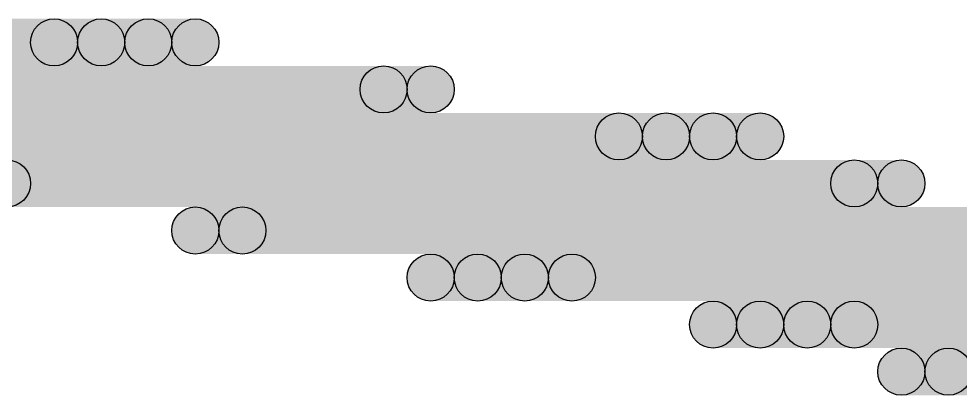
# Model space of a CAD drawing. Header units: millimetres. Extents: x 0 to 137, y 0 to 37.
# Drawn here: x 130.842 to 131.35, y 8.852 to 9.055 of the extents above; entities that cross this region are included whole.
import ezdxf

# ---------------------------------------------------------------- set-up
doc = ezdxf.new("R2010")
doc.units = ezdxf.units.MM
doc.layers.add('TopLayer', color=1, linetype='Continuous')
doc.layers.add('TopSolder', color=216, linetype='Continuous')

msp = doc.modelspace()

# ---------------------------------------------------------------- hatches: boundary and pattern name
at = {"layer": 'TopLayer'}
for points in [[(130.4798, 9.0297), (130.4798, 9.0551), (130.8862, 9.0551), (130.8862, 9.0297)], [(130.9116, 9.0297), (130.9116, 9.0551), (130.937, 9.0551), (130.937, 9.0297)], [(129.8956, 9.0043), (129.8956, 9.0297), (131.064, 9.0297), (131.064, 9.0043)], [(129.7686, 8.9789), (129.7686, 9.0043), (131.191, 9.0043), (131.191, 8.9789)], [(131.2164, 8.9789), (131.2164, 9.0043), (131.2418, 9.0043), (131.2418, 8.9789)], [(130.8354, 8.9535), (130.8354, 8.9789), (131.318, 8.9789), (131.318, 8.9535)], [(130.9624, 8.9281), (130.9624, 8.9535), (131.3942, 8.9535), (131.3942, 8.9281)], [(131.0894, 8.9027), (131.0894, 8.9281), (131.1148, 8.9281), (131.1148, 8.9027)], [(131.1402, 8.9027), (131.1402, 8.9281), (131.4958, 8.9281), (131.4958, 8.9027)], [(131.2418, 8.8773), (131.2418, 8.9027), (131.2672, 8.9027), (131.2672, 8.8773)], [(131.2926, 8.8773), (131.2926, 8.9027), (131.572, 8.9027), (131.572, 8.8773)], [(131.3434, 8.8519), (131.3434, 8.8773), (131.6482, 8.8773), (131.6482, 8.8519)]]:
    msp.add_hatch(color=1, dxfattribs=at).paths.add_polyline_path(points)
h = msp.add_hatch(color=1, dxfattribs=at)
edge = h.paths.add_edge_path()
edge.add_arc((130.8862, 9.0424), 0.0127, 0, 360)
h = msp.add_hatch(color=1, dxfattribs=at)
edge = h.paths.add_edge_path()
edge.add_arc((130.9116, 9.0424), 0.0127, 0, 360)
h = msp.add_hatch(color=1, dxfattribs=at)
edge = h.paths.add_edge_path()
edge.add_arc((130.937, 9.0424), 0.0127, 0, 360)
h = msp.add_hatch(color=1, dxfattribs=at)
edge = h.paths.add_edge_path()
edge.add_arc((131.064, 9.017), 0.0127, 0, 360)
h = msp.add_hatch(color=1, dxfattribs=at)
edge = h.paths.add_edge_path()
edge.add_arc((131.191, 8.9916), 0.0127, 0, 360)
h = msp.add_hatch(color=1, dxfattribs=at)
edge = h.paths.add_edge_path()
edge.add_arc((131.2164, 8.9916), 0.0127, 0, 360)
h = msp.add_hatch(color=1, dxfattribs=at)
edge = h.paths.add_edge_path()
edge.add_arc((131.2418, 8.9916), 0.0127, 0, 360)
h = msp.add_hatch(color=1, dxfattribs=at)
edge = h.paths.add_edge_path()
edge.add_arc((130.8354, 8.9662), 0.0127, 0, 360)
h = msp.add_hatch(color=1, dxfattribs=at)
edge = h.paths.add_edge_path()
edge.add_arc((131.318, 8.9662), 0.0127, 0, 360)
h = msp.add_hatch(color=1, dxfattribs=at)
edge = h.paths.add_edge_path()
edge.add_arc((130.9624, 8.9408), 0.0127, 0, 360)
h = msp.add_hatch(color=1, dxfattribs=at)
edge = h.paths.add_edge_path()
edge.add_arc((131.0894, 8.9154), 0.0127, 0, 360)
h = msp.add_hatch(color=1, dxfattribs=at)
edge = h.paths.add_edge_path()
edge.add_arc((131.1148, 8.9154), 0.0127, 0, 360)
h = msp.add_hatch(color=1, dxfattribs=at)
edge = h.paths.add_edge_path()
edge.add_arc((131.1402, 8.9154), 0.0127, 0, 360)
h = msp.add_hatch(color=1, dxfattribs=at)
edge = h.paths.add_edge_path()
edge.add_arc((131.2418, 8.89), 0.0127, 0, 360)
h = msp.add_hatch(color=1, dxfattribs=at)
edge = h.paths.add_edge_path()
edge.add_arc((131.2672, 8.89), 0.0127, 0, 360)
h = msp.add_hatch(color=1, dxfattribs=at)
edge = h.paths.add_edge_path()
edge.add_arc((131.2926, 8.89), 0.0127, 0, 360)
h = msp.add_hatch(color=1, dxfattribs=at)
edge = h.paths.add_edge_path()
edge.add_arc((131.3434, 8.8646), 0.0127, 0, 360)
at = {"layer": 'TopSolder'}
for points in [[(130.4544, 9.0297), (130.4544, 9.0551), (130.8608, 9.0551), (130.8608, 9.0297)], [(130.8862, 9.0297), (130.8862, 9.0551), (130.9116, 9.0551), (130.9116, 9.0297)], [(129.8702, 9.0043), (129.8702, 9.0297), (131.0386, 9.0297), (131.0386, 9.0043)], [(129.7432, 8.9789), (129.7432, 9.0043), (131.1656, 9.0043), (131.1656, 8.9789)], [(131.191, 8.9789), (131.191, 9.0043), (131.2164, 9.0043), (131.2164, 8.9789)], [(130.81, 8.9535), (130.81, 8.9789), (131.2926, 8.9789), (131.2926, 8.9535)], [(130.937, 8.9281), (130.937, 8.9535), (131.3688, 8.9535), (131.3688, 8.9281)], [(131.064, 8.9027), (131.064, 8.9281), (131.0894, 8.9281), (131.0894, 8.9027)], [(131.1148, 8.9027), (131.1148, 8.9281), (131.4704, 8.9281), (131.4704, 8.9027)], [(131.2164, 8.8773), (131.2164, 8.9027), (131.2418, 8.9027), (131.2418, 8.8773)], [(131.2672, 8.8773), (131.2672, 8.9027), (131.5466, 8.9027), (131.5466, 8.8773)], [(131.318, 8.8519), (131.318, 8.8773), (131.6228, 8.8773), (131.6228, 8.8519)]]:
    msp.add_hatch(color=216, dxfattribs=at).paths.add_polyline_path(points)
h = msp.add_hatch(color=216, dxfattribs=at)
edge = h.paths.add_edge_path()
edge.add_arc((130.8608, 9.0424), 0.0127, 0, 360)
h = msp.add_hatch(color=216, dxfattribs=at)
edge = h.paths.add_edge_path()
edge.add_arc((130.8862, 9.0424), 0.0127, 0, 360)
h = msp.add_hatch(color=216, dxfattribs=at)
edge = h.paths.add_edge_path()
edge.add_arc((130.9116, 9.0424), 0.0127, 0, 360)
h = msp.add_hatch(color=216, dxfattribs=at)
edge = h.paths.add_edge_path()
edge.add_arc((131.0386, 9.017), 0.0127, 0, 360)
h = msp.add_hatch(color=216, dxfattribs=at)
edge = h.paths.add_edge_path()
edge.add_arc((131.1656, 8.9916), 0.0127, 0, 360)
h = msp.add_hatch(color=216, dxfattribs=at)
edge = h.paths.add_edge_path()
edge.add_arc((131.191, 8.9916), 0.0127, 0, 360)
h = msp.add_hatch(color=216, dxfattribs=at)
edge = h.paths.add_edge_path()
edge.add_arc((131.2164, 8.9916), 0.0127, 0, 360)
h = msp.add_hatch(color=216, dxfattribs=at)
edge = h.paths.add_edge_path()
edge.add_arc((131.2926, 8.9662), 0.0127, 0, 360)
h = msp.add_hatch(color=216, dxfattribs=at)
edge = h.paths.add_edge_path()
edge.add_arc((130.937, 8.9408), 0.0127, 0, 360)
h = msp.add_hatch(color=216, dxfattribs=at)
edge = h.paths.add_edge_path()
edge.add_arc((131.064, 8.9154), 0.0127, 0, 360)
h = msp.add_hatch(color=216, dxfattribs=at)
edge = h.paths.add_edge_path()
edge.add_arc((131.0894, 8.9154), 0.0127, 0, 360)
h = msp.add_hatch(color=216, dxfattribs=at)
edge = h.paths.add_edge_path()
edge.add_arc((131.1148, 8.9154), 0.0127, 0, 360)
h = msp.add_hatch(color=216, dxfattribs=at)
edge = h.paths.add_edge_path()
edge.add_arc((131.2164, 8.89), 0.0127, 0, 360)
h = msp.add_hatch(color=216, dxfattribs=at)
edge = h.paths.add_edge_path()
edge.add_arc((131.2418, 8.89), 0.0127, 0, 360)
h = msp.add_hatch(color=216, dxfattribs=at)
edge = h.paths.add_edge_path()
edge.add_arc((131.2672, 8.89), 0.0127, 0, 360)
h = msp.add_hatch(color=216, dxfattribs=at)
edge = h.paths.add_edge_path()
edge.add_arc((131.318, 8.8646), 0.0127, 0, 360)

# ---------------------------------------------------------------- linework, layer by layer
at = {"layer": 'TopLayer'}
for centre in [(130.8862, 9.0424), (130.9116, 9.0424), (130.937, 9.0424), (131.064, 9.017), (131.191, 8.9916), (131.2164, 8.9916), (131.2418, 8.9916), (130.8354, 8.9662), (131.318, 8.9662), (130.9624, 8.9408), (131.0894, 8.9154), (131.1148, 8.9154), (131.1402, 8.9154), (131.2418, 8.89), (131.2672, 8.89), (131.2926, 8.89), (131.3434, 8.8646)]:
    msp.add_circle(centre, 0.0127, dxfattribs=at)
at = {"layer": 'TopSolder'}
for centre in [(130.8608, 9.0424), (130.8862, 9.0424), (130.9116, 9.0424), (131.0386, 9.017), (131.1656, 8.9916), (131.191, 8.9916), (131.2164, 8.9916), (131.2926, 8.9662), (130.937, 8.9408), (131.064, 8.9154), (131.0894, 8.9154), (131.1148, 8.9154), (131.2164, 8.89), (131.2418, 8.89), (131.2672, 8.89), (131.318, 8.8646)]:
    msp.add_circle(centre, 0.0127, dxfattribs=at)

doc.saveas('drawing.dxf')
